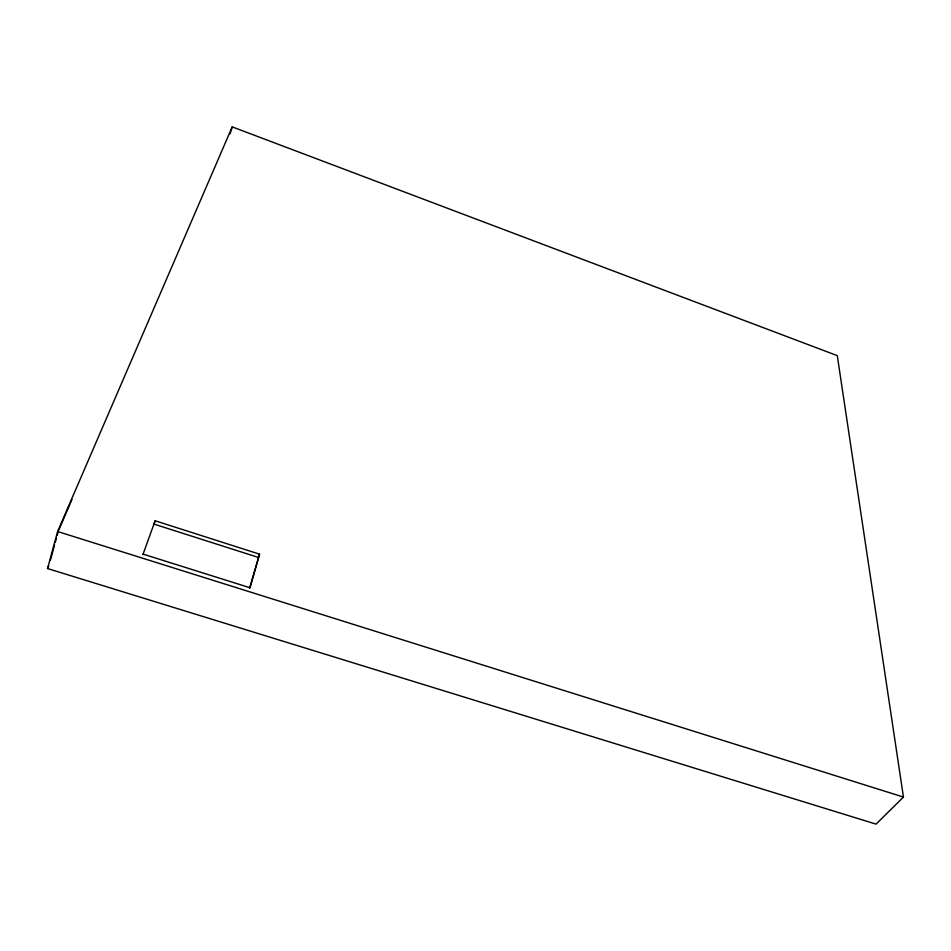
<?xml version="1.0" encoding="UTF-8"?>
<svg xmlns="http://www.w3.org/2000/svg" width="951" height="951" viewBox="0 0 951 951"><rect width="100%" height="100%" fill="white"/><g stroke="black" fill="none" stroke-linecap="round" stroke-linejoin="round"><path stroke-width="1.43" d="M47.55 568.555L57.607 531.526L232.21 126.875L837.284 355.638L903.45 797.069L876.049 824.125L47.55 568.555L48.715 565.821M50.427 560.139L54.552 544.994M55.301 542.236L56.418 538.111M57.167 535.354L58.296 531.229M249.531 588.193L259.54 554.16L155.132 520.779L142.9 554.659M259.54 554.16L250.077 587.777L142.995 554.1M230.071 133.865L232.21 126.875M155.132 520.779L154.014 524.12L258.208 557.369M58.867 529.909L71.979 499.477M57.607 531.526L903.45 797.069"/></g></svg>
